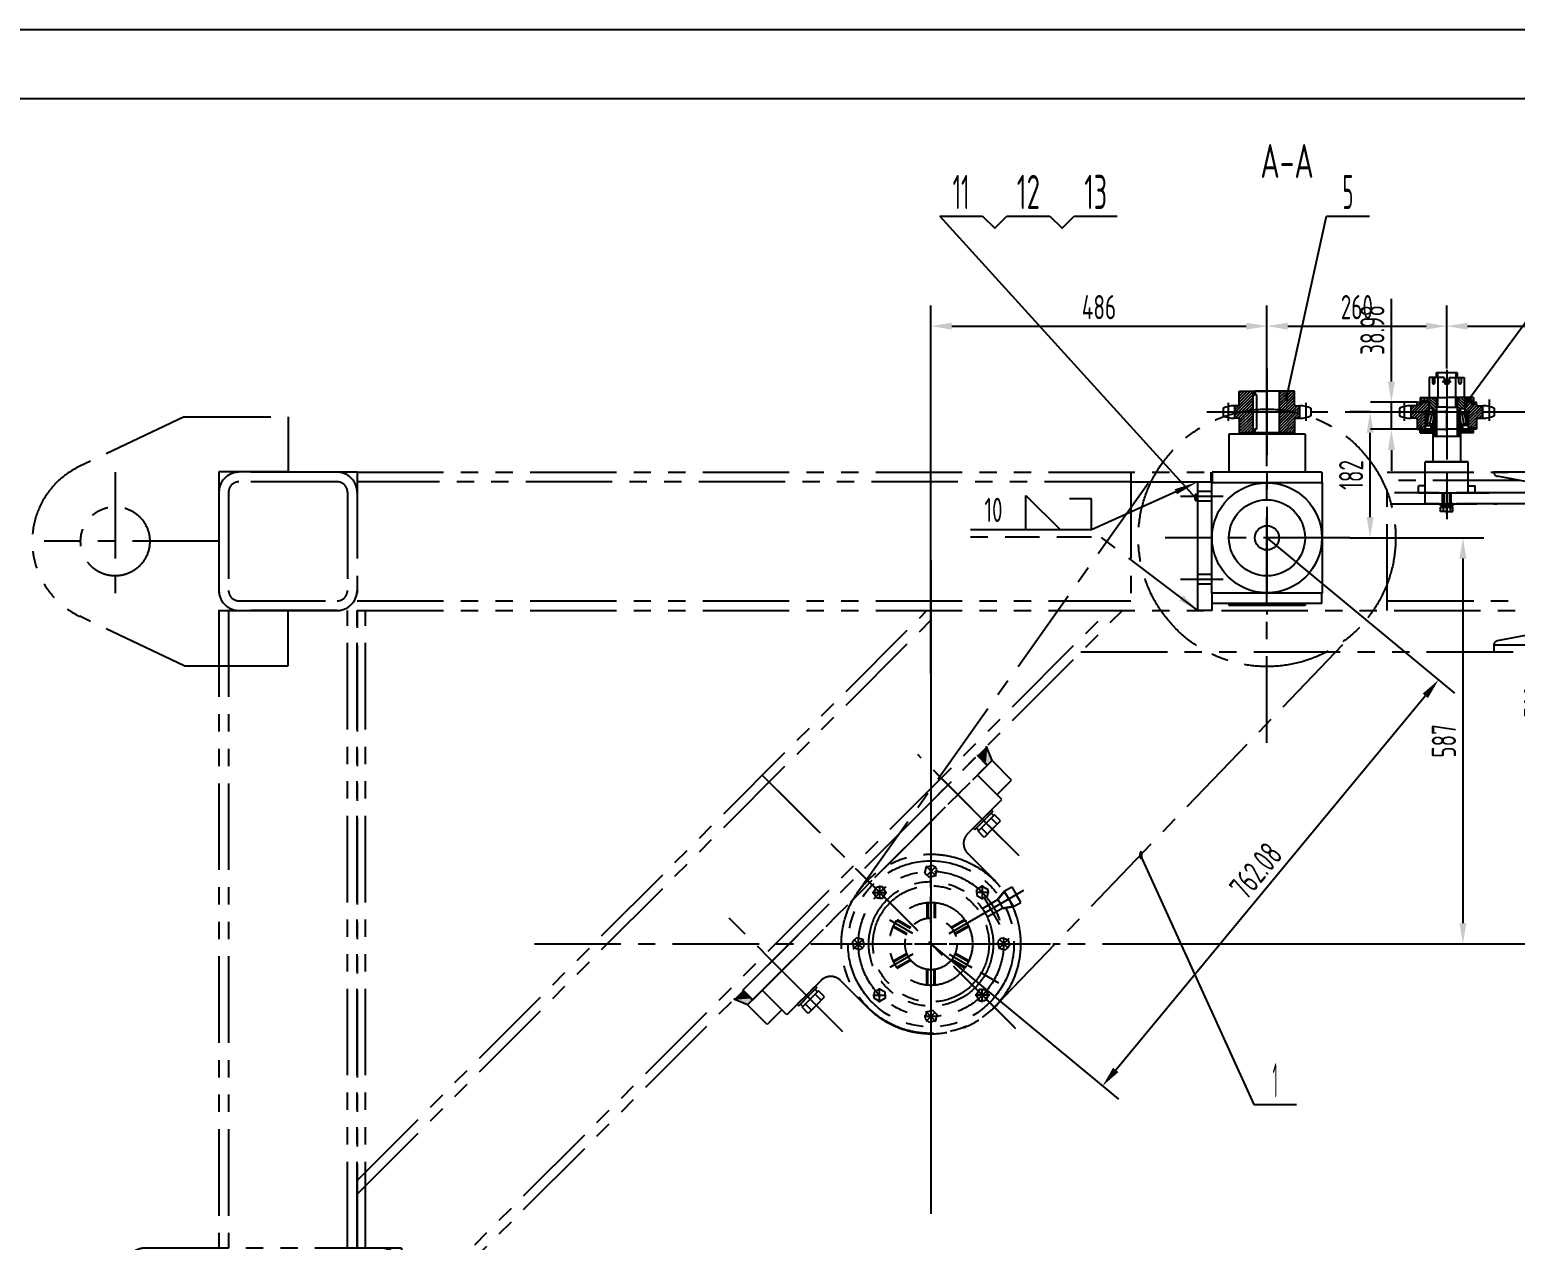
# Model space of a CAD drawing. Header units: millimetres. Extents: x 0 to 5940, y 0 to 4200.
# Drawn here: x 2242 to 4391, y 2450 to 4200 of the extents above; entities that cross this region are included whole.
import ezdxf
from ezdxf.enums import TextEntityAlignment as Align

# ---------------------------------------------------------------- set-up
doc = ezdxf.new("R2010")
doc.units = ezdxf.units.MM
doc.header["$LTSCALE"] = 100
for name, pattern in [('F', [0.75, 0.5, -0.25]), ('G', [2, 1.25, -0.25, 0.25, -0.25]), ('K', [2.5, 1.25, -0.25, 0.25, -0.25, 0.25, -0.25])]:
    doc.linetypes.add(name, pattern=pattern)
for name, color, linetype in [('01', 7, 'Continuous'), ('02', 1, 'Continuous'), ('04', 2, 'F'), ('05', 4, 'G'), ('07', 6, 'K'), ('08', 1, 'Continuous'), ('10', 1, 'Continuous'), ('11', 3, 'Continuous'), ('13', 3, 'Continuous'), ('L1GEA', 7, 'Continuous')]:
    doc.layers.add(name, color=color, linetype=linetype)
doc.styles.get("Standard").update_dxf_attribs({"font": 'isocp', "width": 0.707, "bigfont": 'intecad.shx'})
doc.dimstyles.new('INTE', dxfattribs={"dimscale": 10, "dimtxt": 3.5, "dimasz": 3, "dimexe": 3, "dimexo": 0, "dimgap": 1, "dimtad": 1, "dimdsep": 46, "dimtxsty": 'Standard', "dimcen": 0, "dimclrd": 1, "dimclre": 1, "dimclrt": 3, "dimaunit": 1, "dimadec": 0, "dimazin": 0, "dimtfac": 1, "dimtmove": 0, "dimatfit": 0, "dimfxl": 1, "dimarcsym": 0})
pattern_1 = [(45, (0, 0), (-2.1213203, 2.1213203), [])]

# ---------------------------------------------------------------- blocks, each defined once
blk = doc.blocks.new('*D11')
at = {"layer": '08', "color": 1, "lineweight": -2}
for p, q in [((3546.1, 3269), (3546.1, 3801.4)), ((4032.1, 3644), (4032.1, 3801.4)), ((3576.1, 3771.4), (4002.1, 3771.4))]:
    blk.add_line(p, q, dxfattribs=at)
at = {"layer": '08', "color": 1}
for points in [[(3576.1, 3776.4), (3576.1, 3766.4), (3546.1, 3771.4)], [(4002.1, 3776.4), (4002.1, 3766.4), (4032.1, 3771.4)]]:
    blk.add_solid(points, dxfattribs=at)
at = {"layer": 'Defpoints', "color": 0}
for p in [(4032.1, 3771.4), (4032.1, 3644), (3546.1, 3269)]:
    blk.add_point(p, dxfattribs=at)
at = {"layer": '08', "color": 3, "insert": (3789.1, 3798.9), "char_height": 35, "attachment_point": 5}
blk.add_mtext('486', dxfattribs=at)
blk = doc.blocks.new('ff')
at = {"layer": '07', "linetype": 'K'}
for points in [[(4450.1, 3560.3), (4440.1, 3560.3), (4440.1, 3550.3)], [(4490.2, 3560.3), (4496.1, 3560.3), (4496.1, 3566.2)], [(4646.1, 3566.2), (4652, 3560.3), (4646.1, 3560.3)], [(3613.2, 3150.6), (3624.1, 3139.8), (3626.3, 3163.7)], [(3613.6, 3150.9), (3624.4, 3140.1), (3626.6, 3164)], [(3627.4, 3136.4), (3624.1, 3139.8), (3626.3, 3163.7), (3634.5, 3143.5)], [(3260.8, 2798.1), (3273.8, 2811.2), (3284.7, 2800.3)], [(3280.9, 2790), (3288, 2797), (3284.7, 2800.3), (3260.8, 2798.1)], [(3261.1, 2798.4), (3274.2, 2811.5), (3285, 2800.7)]]:
    blk.add_hatch(color=6, dxfattribs=at).paths.add_polyline_path(points)
at = {"layer": '05', "color": 4, "linetype": 'G'}
for p, q in [((2366.1, 3560.3), (2366.1, 3360.3)), ((2516.1, 3460.3), (2263.3, 3460.3)), ((3673.4, 3005.6), (3527, 3151.9)), ((3572.3, 2893.5), (3684.7, 2958.4)), ((3418.8, 2751.1), (3254.4, 2915.4))]:
    blk.add_line(p, q, dxfattribs=at)
at = {"layer": '07', "color": 6, "linetype": 'K'}
for p, q in [((2466.1, 3640.3), (2314.8, 3568.8)), ((2466.1, 3640.3), (2616.1, 3640.3)), ((2616.1, 3640.3), (2616.1, 3560.8)), ((4540.1, 3578.3), (4496.1, 3578.3)), ((4496.1, 3543.3), (4496.1, 3578.3)), ((4540.1, 3574.2), (4540.1, 3578.3)), ((4540.1, 3578.3), (4602.1, 3578.3)), ((4540.1, 3574.3), (4540.1, 3560.3)), ((4571.1, 3560.3), (4571.1, 3578.3)), ((4646.1, 3578.3), (4602.1, 3578.3)), ((4602.1, 3574.2), (4602.1, 3578.3)), ((4602.1, 3574.3), (4602.1, 3560.3)), ((4646.1, 3543.3), (4646.1, 3578.3)), ((2616.1, 3560.8), (2516.1, 3560.8)), ((2516.1, 3560.8), (2516.1, 3359.8)), ((2687.1, 3560.3), (2545.1, 3560.3)), ((2687.1, 3546.3), (2545.1, 3546.3)), ((2716.1, 3560.3), (2687.1, 3560.3)), ((2716.1, 3560.3), (2716.1, 3389.3)), ((2716.1, 3560.3), (2730.1, 3560.3)), ((2716.1, 3560.3), (2716.1, 2438.3)), ((2716.1, 3560.3), (3951.1, 3560.3)), ((3835.1, 3546.3), (2716.1, 3546.3)), ((3835.1, 3560.3), (3835.1, 3360.3)), ((3835.1, 3546.3), (3951.1, 3546.3)), ((3951.1, 3560.3), (3951.1, 3546.3)), ((4206.1, 3560.3), (4440.1, 3560.3)), ((4206.1, 3360.3), (4206.1, 3560.3)), ((4397.2, 3548.3), (4206.1, 3548.3)), ((4440.1, 3560.3), (4360.1, 3560.3)), ((4421.3, 3543.8), (4365, 3554.4)), ((4496.1, 3560.3), (4440.1, 3560.3)), ((4440.1, 3560.3), (4440.1, 3548.3)), ((4440.1, 3560.3), (4440.1, 3300.3)), ((4440.1, 3435.3), (4440.1, 3560.3)), ((4496.1, 3560.3), (4440.1, 3560.3)), ((4450.1, 3560.3), (4440.1, 3550.3)), ((4440.1, 3548.3), (4440.1, 3550.3)), ((4496.1, 3548.3), (4440.1, 3548.3)), ((4496.1, 3548.3), (4440.1, 3548.3)), ((4540.1, 3548.3), (4540.1, 3560.3)), ((4540.1, 3548.3), (4543, 3548.3)), ((4543, 3543.3), (4543, 3548.3)), ((4543, 3548.3), (4599.1, 3548.3)), ((4571.1, 3564.1), (4571.1, 3551.1)), ((4571.1, 3560.3), (4571.1, 3542.3)), ((4588.6, 3548.3), (4602.1, 3548.3)), ((4599.1, 3543.3), (4599.1, 3548.3)), ((4602.1, 3548.3), (4602.1, 3560.3)), ((4652, 3560.3), (4646.1, 3566.2)), ((4687.1, 3560.3), (4646.1, 3560.3)), ((4687.1, 3548.3), (4646.1, 3548.3)), ((2516.1, 3531.3), (2516.1, 3389.3)), ((2530.1, 3531.3), (2530.1, 3389.3)), ((2702.1, 3531.3), (2702.1, 3389.3)), ((2716.1, 3531.3), (2716.1, 3530.3)), ((4431.1, 3530.3), (4261.1, 3530.3)), ((4261.1, 3514.3), (4261.1, 3530.3)), ((4286.1, 3514.3), (4286.1, 3530.3)), ((4286.1, 3530.3), (4298.1, 3530.3)), ((4292.1, 3532.9), (4292.1, 3509.8)), ((4298.1, 3514.3), (4298.1, 3530.3)), ((4431.1, 3435.3), (4431.1, 3532)), ((4496.1, 3543.3), (4543, 3543.3)), ((4599.1, 3543.3), (4543, 3543.3)), ((4646.1, 3543.3), (4599.1, 3543.3)), ((4702.1, 3533.3), (4702.1, 3310.3)), ((4714.1, 3533.3), (4714.1, 3310.3)), ((4431.1, 3514.3), (4261.1, 3514.3)), ((4445.1, 3469.3), (4440.1, 3469.3)), ((4445.1, 3469.3), (4445.1, 3434.3)), ((4697.1, 3469.3), (4697.1, 3434.3)), ((4697.1, 3469.3), (4702.1, 3469.3)), ((4442.1, 3435.3), (4429.5, 3435.3)), ((4431.1, 3435.3), (4431.1, 3338.7)), ((4440.1, 3435.3), (4440.1, 3310.3)), ((4445.1, 3434.3), (4440.1, 3434.3)), ((4697.1, 3434.3), (4702.1, 3434.3)), ((4440.1, 3400.3), (4440.1, 3300.3)), ((4440.1, 3400.3), (4488.1, 3400.3)), ((4440.1, 3400.3), (4488.1, 3400.3)), ((4488.1, 3397.9), (4488.1, 3400.3)), ((4702.1, 3400.3), (4654.1, 3400.3)), ((4702.1, 3400.3), (4654.1, 3400.3)), ((4654.1, 3397.9), (4654.1, 3400.3)), ((4702.1, 3400.3), (4702.1, 3300.3)), ((2545.1, 3374.3), (2687.1, 3374.3)), ((2716.1, 3374.3), (3835.1, 3374.3)), ((4206.1, 3374.3), (4431.1, 3374.3)), ((4445.4, 3382), (4445.4, 3318.7)), ((4453, 3390.4), (4484.3, 3393.7)), ((4689.2, 3390.4), (4657.8, 3393.7)), ((4696.8, 3382), (4696.8, 3318.7)), ((2516.1, 3360.3), (2716.1, 3360.3)), ((2516.1, 3360.3), (2516.1, 2438.3)), ((2616.1, 3359.8), (2516.1, 3359.8)), ((2530.1, 3360.3), (2530.1, 2438.3)), ((2545.1, 3360.3), (2687.1, 3360.3)), ((2545.1, 3360.3), (2687.1, 3360.3)), ((2687.1, 3360.3), (2545.1, 3360.3)), ((2687.1, 3360.3), (2545.1, 3360.3)), ((2545.1, 3360.3), (2687.1, 3360.3)), ((2616.1, 3280.3), (2616.1, 3359.8)), ((2702.1, 2438.3), (2702.1, 3360.3)), ((2716.1, 2438.3), (2716.1, 3360.3)), ((2716.1, 3360.3), (4431.1, 3360.3)), ((2716.1, 2536.2), (3540.2, 3360.3)), ((2716.1, 2516.4), (3560, 3360.3)), ((2728.1, 2438.3), (2728.1, 3360.3)), ((2780.1, 2317.4), (3823, 3360.3)), ((2780.1, 2337.2), (3803.2, 3360.3)), ((2466.1, 3280.3), (2314.8, 3351.9)), ((4436.1, 3350.3), (4451.4, 3350.3)), ((4456.6, 3350.3), (4474.6, 3350.3)), ((4470.2, 3350.3), (4560.7, 3350.3)), ((4470.6, 3350.3), (4488.6, 3350.3)), ((4667, 3350.3), (4576.4, 3350.3)), ((4667, 3350.3), (4576.4, 3350.3)), ((4672, 3350.3), (4581.4, 3350.3)), ((4702.9, 3350.3), (4687.6, 3350.3)), ((4706, 3350.3), (4690.7, 3350.3)), ((4440.1, 3310.3), (4360.1, 3310.3)), ((4360.1, 3310.3), (4360.1, 3300.3)), ((4421.3, 3326.9), (4365, 3316.2)), ((4453, 3310.3), (4484.3, 3307)), ((4689.2, 3310.3), (4657.8, 3307)), ((4702.1, 3310.3), (4714.1, 3310.3)), ((3763, 3300.3), (4702.1, 3300.3)), ((4440.1, 3300.3), (4488.1, 3300.3)), ((4440.1, 3300.3), (4702.1, 3300.3)), ((4488.1, 3302.8), (4488.1, 3300.3)), ((4654.1, 3302.8), (4654.1, 3300.3)), ((4702.1, 3300.3), (4654.1, 3300.3)), ((2466.1, 3280.3), (2516.1, 3280.3)), ((2516.1, 3280.3), (2616.1, 3280.3)), ((3624.1, 3139.8), (3626.3, 3163.7)), ((3624.4, 3140.1), (3626.6, 3164)), ((3634.5, 3143.5), (3626.3, 3163.7)), ((3273.8, 2811.2), (3613.2, 3150.6)), ((3627.4, 3136.4), (3613.2, 3150.6)), ((3627.4, 3136.4), (3613.2, 3150.6)), ((3613.2, 3122.3), (3634.5, 3143.5)), ((3627.7, 3136.8), (3613.6, 3150.9)), ((3662.7, 3115.2), (3634.5, 3143.5)), ((3288.3, 2797.3), (3627.7, 3136.8)), ((3302.1, 2811.2), (3613.2, 3122.3)), ((3631.3, 3047.7), (3553.8, 3125.1)), ((3650.6, 3028.3), (3557.4, 3121.5)), ((3613.2, 3122.3), (3627.4, 3136.4)), ((3627.4, 3136.4), (3613.2, 3122.3)), ((3648.6, 3086.9), (3613.2, 3122.3)), ((3641.5, 3094), (3662.7, 3115.2)), ((3599.1, 3037.4), (3648.6, 3086.9)), ((3620.3, 3058.7), (3607.2, 3045.6)), ((3608.5, 3046.8), (3620.3, 3058.7)), ((3609.4, 3043.5), (3622.4, 3056.5)), ((3622.4, 3056.5), (3611.8, 3045.9)), ((3614.1, 3041.1), (3626, 3053)), ((3618.9, 3060.1), (3623.7, 3055.3)), ((3620.3, 3058.7), (3633.4, 3071.7)), ((3632.2, 3070.5), (3620.3, 3058.7)), ((3621, 3058), (3627.5, 3051.5)), ((3635.5, 3069.6), (3622.4, 3056.5)), ((3622.4, 3056.5), (3633.1, 3067.2)), ((3637.8, 3064.9), (3626, 3053)), ((3633, 3060.1), (3641.9, 3051.2)), ((3633.1, 3067.2), (3636.7, 3063.7)), ((3633.4, 3071.7), (3635.5, 3069.6)), ((3634.8, 3044.2), (3646.7, 3056)), ((3646.7, 3056), (3637.8, 3064.9)), ((3607.2, 3045.6), (3609.4, 3043.5)), ((3611.8, 3045.9), (3615.3, 3042.3)), ((3623, 3032.3), (3614.1, 3041.1)), ((3618.9, 3045.9), (3627.7, 3037.1)), ((3634.8, 3044.2), (3623, 3032.3)), ((3638, 2970.3), (3599.1, 3009.2)), ((3537.4, 2980.7), (3539.8, 2989.6)), ((3538.5, 2990.9), (3553.4, 2976.1)), ((3553, 2990.3), (3539.5, 2976.7)), ((3539.8, 2989.6), (3548.7, 2992)), ((3546.1, 2960.3), (3546.1, 2991.2)), ((3548.7, 2992), (3551.7, 2989)), ((3554.7, 2986), (3551.7, 2989)), ((3540.4, 2977.7), (3537.4, 2980.7)), ((3540.4, 2977.7), (3543.4, 2974.7)), ((3543.4, 2974.7), (3552.4, 2977.1)), ((3552.4, 2977.1), (3554.7, 2986)), ((3461.1, 2952.6), (3482.1, 2952.6)), ((3462.9, 2952.6), (3467.6, 2960.6)), ((3467.6, 2944.6), (3462.9, 2952.6)), ((3467.6, 2960.6), (3471.8, 2960.6)), ((3471.8, 2944.6), (3467.6, 2944.6)), ((3471.8, 2962.5), (3471.8, 2943.2)), ((3476.1, 2960.6), (3471.8, 2960.6)), ((3471.8, 2944.6), (3476.1, 2944.6)), ((3480.7, 2952.6), (3476.1, 2960.6)), ((3476.1, 2944.6), (3480.7, 2952.6)), ((3546.1, 2908.7), (3546.1, 2946.9)), ((3630.2, 2952.6), (3611, 2952.6)), ((3612.3, 2956.9), (3620.3, 2961.5)), ((3612.3, 2952.6), (3612.3, 2956.9)), ((3612.3, 2952.6), (3612.3, 2948.3)), ((3612.3, 2948.3), (3620.3, 2943.7)), ((3620.3, 2963.3), (3620.3, 2942.3)), ((3620.3, 2961.5), (3628.3, 2956.9)), ((3620.3, 2943.7), (3628.3, 2948.3)), ((3623.2, 2944.8), (3645.4, 2906.4)), ((3628.3, 2956.9), (3628.3, 2952.6)), ((3628.3, 2948.3), (3628.3, 2952.6)), ((3642.6, 2943.2), (3652.1, 2954.6)), ((3643, 2942.4), (3652.5, 2953.9)), ((3652.1, 2954.6), (3662.8, 2960.8)), ((3665.2, 2932.1), (3652.1, 2954.6)), ((3662.8, 2960.8), (3669.4, 2949.5)), ((3675.9, 2938.2), (3669.4, 2949.5)), ((3540.1, 2938), (3540.1, 2915.4)), ((3541.6, 2938.2), (3541.6, 2915.6)), ((3550.6, 2938.2), (3550.6, 2915.6)), ((3552.1, 2938), (3552.1, 2915.4)), ((3617, 2919.3), (3643.8, 2934.8)), ((3620.5, 2929.4), (3643, 2942.4)), ((3627.5, 2917.3), (3650, 2930.3)), ((3650.5, 2929.5), (3642.6, 2943.2)), ((3650, 2930.3), (3664.8, 2932.8)), ((3650.5, 2929.5), (3665.2, 2932.1)), ((3665.2, 2932.1), (3675.9, 2938.2)), ((3519.8, 2893.5), (3486.7, 2912.6)), ((3491.4, 2903), (3511, 2891.7)), ((3492, 2904.4), (3511.6, 2893.1)), ((3496.5, 2912.2), (3516.1, 2900.9)), ((3497.4, 2913.4), (3517, 2902)), ((3594.8, 2913.4), (3575.1, 2902)), ((3595.6, 2912.2), (3576.1, 2900.9)), ((3600.1, 2904.4), (3580.6, 2893.1)), ((3600.8, 2903), (3581.1, 2891.7)), ((3432.4, 2881), (3435.4, 2884)), ((3434.8, 2872.1), (3432.4, 2881)), ((3433.5, 2870.8), (3448.4, 2885.6)), ((3434.1, 2885.3), (3447.7, 2871.7)), ((3438.4, 2887), (3435.4, 2884)), ((3447.4, 2884.6), (3438.4, 2887)), ((3449.7, 2875.7), (3447.4, 2884.6)), ((3645.4, 2884), (3642.4, 2881)), ((3642.4, 2881), (3644.8, 2872.1)), ((3658.6, 2885.9), (3643.8, 2871.1)), ((3658, 2871.4), (3644.5, 2885)), ((3645.4, 2884), (3648.4, 2887)), ((3648.4, 2887), (3657.4, 2884.6)), ((3657.4, 2884.6), (3659.7, 2875.7)), ((3396.1, 2773.8), (3307.4, 2862.4)), ((3443.7, 2869.7), (3434.8, 2872.1)), ((3446.7, 2872.7), (3443.7, 2869.7)), ((3446.7, 2872.7), (3449.7, 2875.7)), ((3519.8, 2863.2), (3486.7, 2844.1)), ((3491.4, 2853.7), (3511, 2865)), ((3492, 2852.3), (3511.6, 2863.6)), ((3572.3, 2863.2), (3605.4, 2844.1)), ((3600.1, 2852.3), (3580.6, 2863.6)), ((3600.8, 2853.7), (3581.1, 2865)), ((3644.8, 2872.1), (3653.7, 2869.7)), ((3653.7, 2869.7), (3656.7, 2872.7)), ((3659.7, 2875.7), (3656.7, 2872.7)), ((3496.5, 2844.5), (3516.1, 2855.8)), ((3497.4, 2843.3), (3517, 2854.6)), ((3540.1, 2818.6), (3540.1, 2841.3)), ((3541.6, 2818.5), (3541.6, 2841.1)), ((3546.1, 2848), (3546.1, 2809.8)), ((3550.6, 2818.5), (3550.6, 2841.1)), ((3552.1, 2818.6), (3552.1, 2841.3)), ((3594.8, 2843.3), (3575.1, 2854.6)), ((3595.6, 2844.5), (3576.1, 2855.8)), ((3617, 2837.4), (3643.8, 2821.9)), ((3387, 2825.3), (3337.5, 2775.8)), ((3365.8, 2804.1), (3378.8, 2817.2)), ((3377.6, 2816), (3365.8, 2804.1)), ((3381, 2815.1), (3367.9, 2802)), ((3378.8, 2817.2), (3381, 2815.1)), ((3454.1, 2786.4), (3415.3, 2825.3)), ((3284.7, 2800.3), (3260.8, 2798.1)), ((3280.9, 2790), (3260.8, 2798.1)), ((3285, 2800.7), (3261.1, 2798.4)), ((3288, 2797), (3273.8, 2811.2)), ((3288.3, 2797.3), (3274.2, 2811.5)), ((3302.1, 2811.2), (3280.9, 2790)), ((3288, 2797), (3302.1, 2811.2)), ((3337.5, 2775.8), (3302.1, 2811.2)), ((3365.8, 2804.1), (3352.7, 2791)), ((3353.9, 2792.2), (3365.8, 2804.1)), ((3354.8, 2788.9), (3367.9, 2802)), ((3367.9, 2802), (3357.2, 2791.3)), ((3359.6, 2786.6), (3371.4, 2798.4)), ((3364.3, 2805.5), (3369.2, 2800.7)), ((3366.4, 2803.5), (3372.9, 2797)), ((3367.9, 2802), (3378.6, 2812.7)), ((3383.3, 2810.3), (3371.4, 2798.4)), ((3378.5, 2805.5), (3387.3, 2796.7)), ((3378.6, 2812.7), (3382.1, 2809.1)), ((3380.3, 2789.6), (3392.1, 2801.5)), ((3392.1, 2801.5), (3383.3, 2810.3)), ((3462, 2804.1), (3481.2, 2804.1)), ((3471.8, 2813), (3463.8, 2808.4)), ((3463.8, 2808.4), (3463.8, 2804.1)), ((3463.8, 2799.8), (3463.8, 2804.1)), ((3471.8, 2795.2), (3463.8, 2799.8)), ((3471.8, 2793.4), (3471.8, 2814.4)), ((3479.8, 2808.4), (3471.8, 2813)), ((3479.8, 2799.8), (3471.8, 2795.2)), ((3479.8, 2804.1), (3479.8, 2808.4)), ((3479.8, 2804.1), (3479.8, 2799.8)), ((3631, 2804.1), (3610, 2804.1)), ((3616.1, 2812.1), (3611.4, 2804.1)), ((3611.4, 2804.1), (3616.1, 2796.1)), ((3620.3, 2812.1), (3616.1, 2812.1)), ((3616.1, 2796.1), (3620.3, 2796.1)), ((3620.3, 2794.2), (3620.3, 2813.4)), ((3620.3, 2812.1), (3624.6, 2812.1)), ((3624.6, 2796.1), (3620.3, 2796.1)), ((3624.6, 2812.1), (3629.2, 2804.1)), ((3629.2, 2804.1), (3624.6, 2796.1)), ((3309.2, 2761.7), (3280.9, 2790)), ((3330.4, 2782.9), (3309.2, 2761.7)), ((3352.7, 2791), (3354.8, 2788.9)), ((3357.2, 2791.3), (3360.7, 2787.8)), ((3368.4, 2777.7), (3359.6, 2786.6)), ((3364.3, 2791.4), (3373.2, 2782.5)), ((3380.3, 2789.6), (3368.4, 2777.7)), ((3539.8, 2779.6), (3537.4, 2770.7)), ((3553.6, 2765.8), (3538.8, 2780.6)), ((3539.1, 2766.4), (3552.7, 2780)), ((3548.7, 2782), (3539.8, 2779.6)), ((3551.7, 2779), (3548.7, 2782)), ((3551.7, 2779), (3554.7, 2776)), ((3554.7, 2776), (3552.4, 2767.1)), ((3537.4, 2770.7), (3540.4, 2767.7)), ((3543.4, 2764.7), (3540.4, 2767.7)), ((3552.4, 2767.1), (3543.4, 2764.7)), ((2780.1, 2438.3), (2409.1, 2438.3)), ((2780.1, 2438.3), (2780.1, 2238.3)), ((2380.1, 2409.3), (2380.1, 2267.3)), ((2394.1, 2409.3), (2394.1, 2267.3)), ((2751.1, 2424.3), (2409.1, 2424.3)), ((2766.1, 2409.3), (2766.1, 2267.3)), ((2409.1, 2252.3), (2751.1, 2252.3)), ((2409.1, 2238.3), (2751.1, 2238.3)), ((2409.1, 2238.3), (2751.1, 2238.3)), ((2751.1, 2238.3), (2409.1, 2238.3)), ((2751.1, 2238.3), (2409.1, 2238.3)), ((2409.1, 2238.3), (2780.1, 2238.3))]:
    blk.add_line(p, q, dxfattribs=at)
for centre, radius in [((2366.1, 3460.3), 50), ((3546.1, 2878.3), 120), ((3546.1, 2878.3), 105), ((3546.1, 2878.3), 90), ((3546.1, 2878.3), 84), ((3546.1, 2878.3), 60), ((3546.1, 2878.3), 37.5)]:
    blk.add_circle(centre, radius, dxfattribs=at)
for centre, radius, start, end in [((2366.1, 3460.3), 120, 115.2997, 244.7003), ((2545.1, 3531.3), 29, 90, 180), ((2545.1, 3531.3), 15, 90, 180), ((2687.1, 3531.3), 29, 0, 90), ((2687.1, 3531.3), 15, 0, 90), ((4366.1, 3560.3), 6, 180, 259.2944), ((4687.1, 3533.3), 27, 0, 90), ((4687.1, 3533.3), 15, 0, 90), ((4419.1, 3532), 12, 0, 79.2944), ((4483.9, 3397.9), 4.2, 275.9762, 0), ((4658.3, 3397.9), 4.2, 180, 264.0238), ((2545.1, 3389.3), 29, 180, 270), ((2545.1, 3389.3), 15, 180, 270), ((2687.1, 3389.3), 15, 270, 0), ((2687.1, 3389.3), 29, 270, 0), ((4453.9, 3382), 8.5, 95.9762, 180), ((4688.3, 3382), 8.5, 0, 84.0238), ((4419.1, 3338.7), 12, 280.7056, 0), ((4366.1, 3310.3), 6, 100.7056, 180), ((4453.9, 3318.7), 8.5, 180, 264.0238), ((4688.3, 3318.7), 8.5, 275.9762, 0), ((4483.9, 3302.8), 4.2, 0, 84.0238), ((4658.3, 3302.8), 4.2, 95.9762, 180), ((3613.2, 3023.3), 20, 135, 225), ((3546.1, 2878.3), 130, 225, 45), ((3401.1, 2811.2), 20, 45, 135), ((2409.1, 2409.3), 29, 90, 180), ((2751.1, 2409.3), 29, 0, 90), ((2409.1, 2409.3), 15, 90, 180), ((2751.1, 2409.3), 15, 0, 90), ((2409.1, 2267.3), 29, 180, 270), ((2409.1, 2267.3), 15, 180, 270), ((2751.1, 2267.3), 15, 270, 0), ((2751.1, 2267.3), 29, 270, 0)]:
    blk.add_arc(centre, radius, start, end, dxfattribs=at)
blk = doc.blocks.new('*D23')
at = {"layer": '08', "color": 1, "lineweight": -2}
for p, q in [((4151.9, 3465.3), (4345.5, 3465.3)), ((4315.5, 3435.3), (4315.5, 2908.3)), ((3849.5, 2878.3), (4345.5, 2878.3))]:
    blk.add_line(p, q, dxfattribs=at)
at = {"layer": '08', "color": 1}
for points in [[(4310.5, 3435.3), (4320.5, 3435.3), (4315.5, 3465.3)], [(4310.5, 2908.3), (4320.5, 2908.3), (4315.5, 2878.3)]]:
    blk.add_solid(points, dxfattribs=at)
at = {"layer": 'Defpoints', "color": 0}
for p in [(4151.9, 3465.3), (3849.5, 2878.3), (4315.5, 2878.3)]:
    blk.add_point(p, dxfattribs=at)
at = {"layer": '08', "color": 3, "insert": (4288, 3171.8), "char_height": 35, "attachment_point": 5, "rotation": 90}
blk.add_mtext('587', dxfattribs=at)
blk = doc.blocks.new('*U26')
at = {"layer": '01'}
blk.add_lwpolyline([(-248.8, -19.6), (-198.8, -69.6), (-248.8, -69.6)], close=True, dxfattribs=at)
at = {"layer": '02'}
blk.add_lwpolyline([(0, 0, 0, 8, 0), (-31.9, -14.4, 8, 8, 0)], format="xyseb", dxfattribs=at)
blk.add_lwpolyline([(-31.9, -14.4), (-153.8, -69.6), (-328.8, -69.6)], dxfattribs=at)
at = {"layer": '04'}
blk.add_line((-153.8, -80.1), (-328.8, -80.1), dxfattribs=at)
at = {"layer": '13', "width": 0.707}
blk.add_text('10', height=35, dxfattribs=at).set_placement((-308.8, -58.1))
blk = doc.blocks.new('*D52')
at = {"layer": '08', "color": 1, "lineweight": -2}
for p, q in [((4032.1, 3710.3), (4032.1, 3801.4)), ((4292.1, 3710.3), (4292.1, 3801.4)), ((4062.1, 3771.4), (4262.1, 3771.4))]:
    blk.add_line(p, q, dxfattribs=at)
at = {"layer": '08', "color": 1}
for points in [[(4062.1, 3776.4), (4062.1, 3766.4), (4032.1, 3771.4)], [(4262.1, 3776.4), (4262.1, 3766.4), (4292.1, 3771.4)]]:
    blk.add_solid(points, dxfattribs=at)
at = {"layer": 'Defpoints', "color": 0}
for p in [(4292.1, 3771.4), (4032.1, 3710.3), (4292.1, 3710.3)]:
    blk.add_point(p, dxfattribs=at)
at = {"layer": '08', "color": 3, "insert": (4162.1, 3798.9), "char_height": 35, "attachment_point": 5}
blk.add_mtext('260', dxfattribs=at)
blk = doc.blocks.new('*D53')
at = {"layer": '08', "color": 1, "lineweight": -2}
for p, q in [((4292.1, 3735.8), (4292.1, 3801.4)), ((4571.1, 3723.4), (4571.1, 3801.4)), ((4322.1, 3771.4), (4541.1, 3771.4))]:
    blk.add_line(p, q, dxfattribs=at)
at = {"layer": '08', "color": 1}
for points in [[(4322.1, 3776.4), (4322.1, 3766.4), (4292.1, 3771.4)], [(4541.1, 3776.4), (4541.1, 3766.4), (4571.1, 3771.4)]]:
    blk.add_solid(points, dxfattribs=at)
at = {"layer": 'Defpoints', "color": 0}
for p in [(4571.1, 3771.4), (4292.1, 3735.8), (4571.1, 3723.4)]:
    blk.add_point(p, dxfattribs=at)
at = {"layer": '08', "color": 3, "insert": (4431.6, 3798.9), "char_height": 35, "attachment_point": 5}
blk.add_mtext('279', dxfattribs=at)
blk = doc.blocks.new('*D54')
at = {"layer": '08', "color": 1, "lineweight": -2}
for p, q in [((4181.3, 3647.3), (4151.3, 3647.3)), ((4181.3, 3495.3), (4181.3, 3617.3)), ((4151.9, 3465.3), (4211.3, 3465.3))]:
    blk.add_line(p, q, dxfattribs=at)
at = {"layer": '08', "color": 1}
for points in [[(4176.3, 3617.3), (4186.3, 3617.3), (4181.3, 3647.3)], [(4176.3, 3495.3), (4186.3, 3495.3), (4181.3, 3465.3)]]:
    blk.add_solid(points, dxfattribs=at)
at = {"layer": 'Defpoints', "color": 0}
for p in [(4181.3, 3647.3), (4181.3, 3647.3), (4151.9, 3465.3)]:
    blk.add_point(p, dxfattribs=at)
at = {"layer": '08', "color": 3, "insert": (4153.8, 3556.3), "char_height": 35, "attachment_point": 5, "rotation": 90}
blk.add_mtext('182', dxfattribs=at)
blk = doc.blocks.new('*D55')
at = {"layer": '08', "color": 1, "lineweight": -2}
for p, q in [((4032.1, 3465.3), (4303.3, 3240.8)), ((3813.3, 2696), (4261, 3236.8)), ((3546.1, 2878.3), (3817.3, 2653.8))]:
    blk.add_line(p, q, dxfattribs=at)
at = {"layer": '08', "color": 1}
for points in [[(4257.2, 3240), (4264.9, 3233.6), (4280.2, 3259.9)], [(3809.5, 2699.2), (3817.2, 2692.8), (3794.2, 2672.9)]]:
    blk.add_solid(points, dxfattribs=at)
at = {"layer": 'Defpoints', "color": 0}
for p in [(4032.1, 3465.3), (4280.2, 3259.9), (3546.1, 2878.3)]:
    blk.add_point(p, dxfattribs=at)
at = {"layer": '08', "color": 3, "insert": (4016, 2984), "char_height": 35, "attachment_point": 5, "rotation": 50.3773}
blk.add_mtext('762.08', dxfattribs=at)
blk = doc.blocks.new('*U57')
at = {"layer": '10'}
h = blk.add_hatch(dxfattribs=at)
h.set_pattern_fill('_USER', color=256, scale=2, angle=45, style=0, pattern_type=0)
h.set_pattern_definition([(45, (0, 0), (-1.41421, 1.41421), [])])
h.paths.add_polyline_path([(-5.5, 29.2), (-5.5, 31), (-25, 31), (-25, 24.8)])
h.paths.add_polyline_path([(-5.5, -31), (-5.5, -29.2), (-25, -24.8), (-25, -31)])
h = blk.add_hatch(dxfattribs=at)
h.set_pattern_fill('_USER', color=256, scale=2, angle=135, style=0, pattern_type=0)
h.set_pattern_definition([(135, (0, 0), (-1.41421, -1.41421), [])])
h.paths.add_polyline_path([(0, 15), (0, 23), (-7.9, 23), (-7.4, 20.4), (-20.9, 18.6), (-21.1, 19.9), (-25, 19.9), (-25, 15)])
h.paths.add_polyline_path([(-25, -15), (-25, -19.9), (-21.1, -19.9), (-20.9, -18.6), (-7.4, -20.4), (-7.9, -23), (0, -23), (0, -15)])
at = {"layer": '01'}
for p, q in [((-25, 0), (-25, 31)), ((-25, 31), (-5.5, 31)), ((-25, 24.8), (-5.5, 29.2)), ((-22.1, 25.4), (-20.9, 18.6)), ((-7.4, 20.4), (-8.8, 28.4)), ((-7.9, 23), (0, 23)), ((-5.5, 31), (-5.5, 23)), ((0, 23), (0, 0)), ((-25, 0), (-25, 19.9)), ((-25, 19.9), (-21.1, 19.9)), ((-25, 15), (0, 15)), ((-20.9, 18.6), (-7.4, 20.4)), ((-25, 0), (-25, -19.9)), ((-25, 0), (-25, -31)), ((-25, -15), (0, -15)), ((-25, -19.9), (-21.1, -19.9)), ((-22.1, -25.4), (-20.9, -18.6)), ((-20.9, -18.6), (-7.4, -20.4)), ((-7.4, -20.4), (-8.8, -28.4)), ((0, -23), (0, 0)), ((-25, -24.8), (-5.5, -29.2)), ((-25, -31), (-5.5, -31)), ((-7.9, -23), (0, -23)), ((-5.5, -31), (-5.5, -23))]:
    blk.add_line(p, q, dxfattribs=at)
at = {"layer": '05'}
for p, q in [((-23, 21.7), (-6.6, 24.7)), ((3, 0), (-28, 0)), ((-23, -21.7), (-6.6, -24.7))]:
    blk.add_line(p, q, dxfattribs=at)
blk = doc.blocks.new('*D58')
at = {"layer": '08', "color": 1, "lineweight": -2}
for p, q in [((4212, 3691.3), (4212, 3810.7)), ((4249.1, 3661.3), (4182, 3661.3)), ((4212, 3622.3), (4212, 3661.3)), ((4251.3, 3622.3), (4182, 3622.3)), ((4212, 3592.3), (4212, 3562.3))]:
    blk.add_line(p, q, dxfattribs=at)
at = {"layer": '08', "color": 1}
for points in [[(4207, 3691.3), (4217, 3691.3), (4212, 3661.3)], [(4207, 3592.3), (4217, 3592.3), (4212, 3622.3)]]:
    blk.add_solid(points, dxfattribs=at)
at = {"layer": 'Defpoints', "color": 0}
for p in [(4212, 3661.3), (4249.1, 3661.3), (4251.3, 3622.3)]:
    blk.add_point(p, dxfattribs=at)
at = {"layer": '08', "color": 3, "insert": (4184.5, 3766), "char_height": 35, "attachment_point": 5, "rotation": 90}
blk.add_mtext('38.98', dxfattribs=at)
blk = doc.blocks.new('*D59')
at = {"layer": '08', "color": 1, "lineweight": -2}
for p, q in [((4496.1, 3578.3), (4418.9, 3578.3)), ((4448.9, 3548.3), (4448.9, 2908.3)), ((4345.5, 2878.3), (4478.9, 2878.3))]:
    blk.add_line(p, q, dxfattribs=at)
at = {"layer": '08', "color": 1}
for points in [[(4443.9, 3548.3), (4453.9, 3548.3), (4448.9, 3578.3)], [(4443.9, 2908.3), (4453.9, 2908.3), (4448.9, 2878.3)]]:
    blk.add_solid(points, dxfattribs=at)
at = {"layer": 'Defpoints', "color": 0}
for p in [(4496.1, 3578.3), (4345.5, 2878.3), (4448.9, 2878.3)]:
    blk.add_point(p, dxfattribs=at)
at = {"layer": '08', "color": 3, "insert": (4421.4, 3228.3), "char_height": 35, "attachment_point": 5, "rotation": 90}
blk.add_mtext('700', dxfattribs=at)
blk = doc.blocks.new('*U62')
at = {"layer": '01'}
for p, q in [((-28.6, 25.4), (0, 25.4)), ((-28.6, 3.5), (-28.6, 25.4)), ((0, 25.4), (0, 0)), ((-28.6, 20.8), (-21.3, 20.8)), ((-21.3, 17.3), (-28.6, 17.3)), ((-28.6, 12.7), (0, 12.7)), ((-28.6, 3.5), (-21.3, 3.5)), ((-19.6, 19.1), (-19.6, 19.1)), ((-19.6, 1.8), (-19.6, 0)), ((-19.6, -1.8), (-19.6, 0)), ((0, -25.4), (0, 0)), ((-28.6, -3.5), (-28.6, -25.4)), ((-28.6, -3.5), (-21.3, -3.5)), ((-28.6, -12.7), (0, -12.7)), ((-21.3, -17.3), (-28.6, -17.3)), ((-28.6, -20.8), (-21.3, -20.8)), ((-19.6, -19.1), (-19.6, -19.1)), ((-28.6, -25.4), (0, -25.4))]:
    blk.add_line(p, q, dxfattribs=at)
for centre, start, end in [((-21.3, 19.1), 0, 90), ((-21.3, 19.1), 270, 0), ((-21.3, 1.7), 0.0941, 90), ((-21.3, -1.7), 270.0001, 359.9059), ((-21.3, -19.1), 0, 90), ((-21.3, -19.1), 270, 0)]:
    blk.add_arc(centre, 1.75, start, end, dxfattribs=at)
at = {"layer": '05'}
blk.add_line((-31.8, 0), (4.4, 0), dxfattribs=at)
blk = doc.blocks.new('*U65')
at = {"layer": '01'}
blk.add_lwpolyline([(584, 410), (25, 410)], dxfattribs=at)
at = {"layer": '02'}
blk.add_lwpolyline([(594, 420), (0, 420)], dxfattribs=at)

msp = doc.modelspace()

# ---------------------------------------------------------------- hatches: boundary and pattern name
at = {"layer": '02'}
h = msp.add_hatch(dxfattribs=at)
h.set_pattern_fill('_USER', color=256, scale=3, angle=45, style=0, pattern_type=0)
h.set_pattern_definition(pattern_1)
h.paths.add_polyline_path([(4011.572, 3647.345), (3993.176, 3647.345, 0.01094293), (3985.249, 3645.469), (3985.249, 3638.368), (3990.802, 3638.368, -0.41421356), (3992.072, 3637.098), (3992.072, 3617.345), (4011.572, 3617.345)])
h.paths.add_polyline_path([(4011.572, 3677.345), (3992.072, 3677.345), (3992.072, 3657.593, -0.41421356), (3990.802, 3656.323), (3985.249, 3656.323), (3985.249, 3647.345), (3993.176, 3647.345, -0.02504906), (4011.572, 3650.323)])
h.paths.add_polyline_path([(4072.072, 3677.345), (4049.572, 3677.345), (4049.572, 3650.63, -0.02910312), (4070.969, 3647.345), (4078.895, 3647.345), (4078.895, 3656.323), (4073.342, 3656.323, -0.41421356), (4072.072, 3657.593)])
h.paths.add_polyline_path([(4072.072, 3637.098, -0.41421356), (4073.342, 3638.368), (4078.895, 3638.368), (4078.895, 3645.469, 0.01094293), (4070.969, 3647.345), (4049.572, 3647.345), (4049.572, 3617.345), (4052.33, 3617.345), (4072.072, 3617.345)])
h.paths.add_polyline_path([(4049.572, 3650.63), (4049.572, 3647.345), (4070.969, 3647.345, 0.02910312)], flags=17)
h.paths.add_polyline_path([(4011.572, 3650.323, 0.02504906), (3993.176, 3647.345), (4011.572, 3647.345)], flags=17)
at = {"layer": '02', "linetype": 'Continuous'}
h = msp.add_hatch(dxfattribs=at)
h.set_pattern_fill('_USER', color=1, scale=3, angle=135, style=0, pattern_type=0)
h.set_pattern_definition([(135, (-2e-12, 0), (-2.1213203, -2.1213203), [])])
h.paths.add_polyline_path([(4266.571, 3652.346), (4272.071, 3652.346), (4272.071, 3647.345), (4277.071, 3647.345), (4277.071, 3668.349), (4266.646, 3668.349), (4254.735, 3668.349), (4254.735, 3663.349), (4266.571, 3663.349)])
h.paths.add_polyline_path([(4317.571, 3663.349), (4329.407, 3663.349), (4329.407, 3668.349), (4307.071, 3668.349), (4307.071, 3647.345), (4312.071, 3647.345), (4312.071, 3652.346), (4317.571, 3652.346)])
at = {"layer": '10'}
h = msp.add_hatch(dxfattribs=at)
h.set_pattern_fill('_USER', color=256, scale=3, angle=45, style=0, pattern_type=0)
h.set_pattern_definition(pattern_1)
h.paths.add_polyline_path([(4343.882, 3656.323), (4336.341, 3656.323, -0.41421356), (4335.071, 3657.593), (4335.071, 3661.323), (4331.071, 3661.323), (4331.071, 3658.319), (4328.071, 3658.319), (4328.071, 3661.323), (4318.071, 3661.323), (4318.071, 3647.345), (4323.071, 3647.345), (4343.882, 3647.345)])
h.paths.add_polyline_path([(4343.882, 3647.345), (4323.071, 3647.345), (4323.071, 3627.845), (4323.071, 3622.345), (4328.071, 3622.345), (4328.071, 3625.35), (4331.071, 3625.35), (4331.071, 3622.345), (4335.071, 3622.345), (4335.071, 3637.097, -0.41421356), (4336.341, 3638.367), (4343.882, 3638.368)])
h.paths.add_polyline_path([(4261.071, 3647.345), (4240.26, 3647.345), (4240.26, 3638.368), (4247.801, 3638.367, -0.41421356), (4249.071, 3637.097), (4249.071, 3622.345), (4253.071, 3622.345), (4253.071, 3625.35), (4256.071, 3625.35), (4256.071, 3622.345), (4261.071, 3622.345)])
h.paths.add_polyline_path([(4266.071, 3661.323), (4256.071, 3661.323), (4256.071, 3658.319), (4253.071, 3658.319), (4253.071, 3661.323), (4249.071, 3661.323), (4249.071, 3657.593, -0.41421356), (4247.801, 3656.323), (4240.26, 3656.323), (4240.26, 3647.345), (4266.071, 3647.345)])
h.paths.add_polyline_path([(4315.559, 3654.864), (4325.041, 3654.864), (4325.041, 3667.172), (4315.559, 3667.172)], flags=9)
h = msp.add_hatch(dxfattribs=at)
h.set_pattern_fill('ANSI31', color=256, scale=0.5, angle=90, style=0)
h.paths.add_polyline_path([(4277.071, 3622.345), (4272.071, 3622.345), (4272.071, 3620.345), (4255.571, 3620.345), (4255.571, 3624.845), (4253.571, 3624.845), (4253.571, 3617.345), (4272.071, 3617.345), (4272.071, 3612.345), (4277.071, 3612.345)])
h = msp.add_hatch(dxfattribs=at)
h.set_pattern_fill('ANSI31', color=256, scale=0.5, angle=90, style=0)
h.set_pattern_definition([(45, (8584.142, 0), (1.122532, -1.122532), [])])
h.paths.add_polyline_path([(4307.071, 3622.345), (4312.071, 3622.345), (4312.071, 3620.345), (4328.571, 3620.345), (4328.571, 3624.845), (4330.571, 3624.845), (4330.571, 3617.345), (4312.071, 3617.345), (4312.071, 3612.345), (4307.071, 3612.345)])

# ---------------------------------------------------------------- linework, layer by layer
for p, q in [((3985.249, 3656.323), (3985.249, 3638.368)), ((4078.895, 3656.323), (4078.895, 3638.368)), ((4240.26, 3656.323), (4240.26, 3638.368)), ((4266.071, 3661.323), (4266.071, 3647.345)), ((4266.571, 3663.349), (4266.571, 3652.346)), ((4317.571, 3663.349), (4317.571, 3652.346)), ((4318.071, 3661.323), (4318.071, 3647.345)), ((4343.882, 3656.323), (4343.882, 3638.368)), ((4261.071, 3647.345), (4261.071, 3622.345)), ((4277.071, 3647.345), (4261.071, 3647.345))]:
    msp.add_line(p, q)
for centre, start, end in [((3984.449, 3618.223), 90.002303, 114.626852), ((4079.695, 3618.223), 65.372138, 89.996586), ((4239.449, 3618.223), 90.004112, 114.628842), ((4344.693, 3618.223), 65.37017, 89.994801), ((3984.447, 3676.468), 245.375682, 270), ((4079.697, 3676.468), 270, 294.624318), ((4239.446, 3676.468), 245.375682, 270), ((4344.696, 3676.468), 270, 294.624318)]:
    msp.add_arc(centre, 38.1, start, end)
at = {"layer": '01'}
for p, q in [((4277.071, 3696.944), (4277.071, 3704.344)), ((4277.071, 3704.344), (4307.071, 3704.344)), ((4307.071, 3704.344), (4307.071, 3696.944)), ((3990.802, 3656.323), (3984.447, 3656.323)), ((4073.342, 3656.323), (4079.697, 3656.323)), ((4247.801, 3656.323), (4239.446, 3656.323)), ((4249.071, 3661.323), (4253.571, 3661.323)), ((4255.571, 3661.323), (4266.571, 3661.323)), ((4292.071, 3654.151), (4277.071, 3654.151)), ((4292.071, 3654.151), (4307.071, 3654.151)), ((4317.571, 3661.323), (4328.571, 3661.323)), ((4330.571, 3661.323), (4335.071, 3661.323)), ((4336.341, 3656.323), (4344.696, 3656.323)), ((3990.802, 3638.368), (3984.447, 3638.368)), ((4073.342, 3638.368), (4079.697, 3638.368)), ((4247.801, 3638.367), (4239.446, 3638.368)), ((4272.071, 3652.346), (4266.571, 3652.346)), ((4272.071, 3647.345), (4272.071, 3652.346)), ((4312.071, 3647.345), (4312.071, 3652.346)), ((4312.071, 3652.346), (4317.571, 3652.346)), ((4336.341, 3638.367), (4344.696, 3638.368)), ((4052.33, 3617.345), (3999.635, 3617.345)), ((4287.071, 3514.345), (4287.071, 3530.345)), ((4297.071, 3514.345), (4297.071, 3530.345)), ((3778.313, 3521.93), (3746.566, 3521.93)), ((3778.313, 3476.729), (3778.313, 3521.93)), ((4282.071, 3514.345), (4292.071, 3514.345)), ((4282.071, 3512.345), (4282.071, 3514.345)), ((4292.071, 3512.345), (4282.071, 3512.345)), ((4283.186, 3509.745), (4292.071, 3509.745)), ((4283.186, 3503.345), (4283.186, 3509.745)), ((4292.071, 3503.345), (4283.186, 3503.345)), ((4284.371, 3512.345), (4292.071, 3512.345)), ((4284.371, 3509.745), (4284.371, 3512.345)), ((4292.071, 3509.745), (4284.371, 3509.745)), ((4287.071, 3509.745), (4287.071, 3503.345)), ((4302.071, 3514.345), (4292.071, 3514.345)), ((4292.071, 3512.345), (4302.071, 3512.345)), ((4299.771, 3512.345), (4292.071, 3512.345)), ((4292.071, 3509.745), (4299.771, 3509.745)), ((4300.956, 3509.745), (4292.071, 3509.745)), ((4292.071, 3503.345), (4300.956, 3503.345)), ((4297.071, 3509.745), (4297.071, 3503.345)), ((4299.771, 3509.745), (4299.771, 3512.345)), ((4300.956, 3503.345), (4300.956, 3509.745)), ((4302.071, 3512.345), (4302.071, 3514.345))]:
    msp.add_line(p, q, dxfattribs=at)
at = {"layer": '01', "color": 7, "linetype": 'Continuous'}
for p, q in [((4011.572, 3677.345), (4011.572, 3617.345)), ((4049.572, 3677.345), (4014.572, 3677.345)), ((4014.572, 3677.345), (4014.572, 3672.345)), ((4014.572, 3677.345), (4014.572, 3672.345)), ((4049.572, 3677.345), (4049.572, 3617.345)), ((4049.572, 3677.345), (4049.572, 3617.345)), ((4011.572, 3672.345), (4014.572, 3672.345)), ((4017.572, 3672.345), (4014.572, 3672.345)), ((4017.572, 3622.345), (4017.572, 3672.345)), ((4253.071, 3658.319), (4253.071, 3661.323)), ((4256.071, 3658.319), (4253.071, 3658.319)), ((4256.071, 3658.319), (4253.071, 3658.319)), ((4253.571, 3668.349), (4292.071, 3668.349)), ((4253.571, 3668.349), (4253.571, 3658.823)), ((4253.571, 3658.823), (4255.571, 3658.823)), ((4255.571, 3663.349), (4266.571, 3663.349)), ((4255.571, 3658.823), (4255.571, 3663.323)), ((4256.071, 3661.323), (4256.071, 3658.319)), ((4277.071, 3668.349), (4277.071, 3612.345)), ((4330.571, 3668.349), (4292.071, 3668.349)), ((4307.071, 3668.349), (4307.071, 3612.345)), ((4328.571, 3663.323), (4317.571, 3663.349)), ((4328.071, 3661.323), (4328.071, 3658.319)), ((4328.071, 3658.319), (4331.071, 3658.319)), ((4328.571, 3658.823), (4328.571, 3663.323)), ((4330.571, 3658.823), (4328.571, 3658.823)), ((4330.571, 3658.823), (4328.571, 3658.823)), ((4330.571, 3668.349), (4330.571, 3658.823)), ((4331.071, 3658.319), (4331.071, 3661.323)), ((3977.072, 3615.345), (3977.072, 3560.345)), ((4087.072, 3615.345), (3977.072, 3615.345)), ((4011.572, 3622.345), (4014.572, 3622.345)), ((4012.072, 3617.345), (4012.072, 3615.345)), ((4052.072, 3617.345), (4012.072, 3617.345)), ((4014.572, 3622.345), (4014.572, 3617.345)), ((4014.572, 3622.345), (4014.572, 3617.345)), ((4017.572, 3622.345), (4014.572, 3622.345)), ((4052.072, 3617.345), (4052.072, 3615.345)), ((4087.072, 3615.345), (4087.072, 3560.345)), ((4256.071, 3625.35), (4253.071, 3625.35)), ((4253.071, 3625.35), (4253.071, 3622.345)), ((4253.071, 3622.345), (4253.571, 3622.345)), ((4253.571, 3617.345), (4253.571, 3624.845)), ((4253.571, 3624.845), (4255.571, 3624.845)), ((4255.571, 3624.845), (4255.571, 3620.345)), ((4256.071, 3622.345), (4256.071, 3625.35)), ((4277.071, 3622.345), (4261.071, 3622.345)), ((4272.071, 3622.345), (4272.071, 3620.345)), ((4272.071, 3617.345), (4272.071, 3575.345)), ((4272.071, 3612.345), (4312.071, 3612.345)), ((4312.071, 3622.345), (4312.071, 3620.345)), ((4312.071, 3617.345), (4312.071, 3575.345)), ((4323.071, 3627.845), (4323.071, 3622.345)), ((4328.071, 3622.345), (4328.071, 3625.35)), ((4328.071, 3625.35), (4331.071, 3625.35)), ((4330.571, 3624.845), (4328.571, 3624.845)), ((4328.571, 3624.845), (4328.571, 3620.345)), ((4330.571, 3624.845), (4328.571, 3624.845)), ((4330.571, 3617.345), (4330.571, 3624.845)), ((4331.071, 3622.345), (4330.571, 3622.345)), ((4331.071, 3625.35), (4331.071, 3622.345)), ((4261.071, 3530.345), (4261.071, 3575.345)), ((4261.071, 3575.345), (4292.071, 3575.345)), ((4261.071, 3575.345), (4323.071, 3575.345)), ((4323.071, 3575.345), (4261.071, 3575.345)), ((4323.071, 3575.345), (4261.071, 3575.345)), ((4323.071, 3575.345), (4292.071, 3575.345)), ((4323.071, 3530.345), (4323.071, 3575.345)), ((3932.072, 3360.345), (3932.072, 3546.345)), ((3932.072, 3546.345), (3952.072, 3546.345)), ((3952.072, 3546.345), (3952.072, 3545.345)), ((3952.572, 3560.345), (3952.572, 3545.345)), ((4111.572, 3560.345), (3952.572, 3560.345)), ((4111.572, 3560.345), (4111.572, 3545.345)), ((3952.072, 3385.345), (3952.072, 3545.345)), ((3952.072, 3545.345), (4112.072, 3545.345)), ((4112.072, 3545.345), (4112.072, 3385.345)), ((4251.071, 3530.345), (4251.071, 3540.345)), ((4261.071, 3540.345), (4251.071, 3540.345)), ((4251.071, 3530.345), (4261.071, 3530.345)), ((4261.071, 3530.345), (4323.071, 3530.345)), ((4323.071, 3540.345), (4333.071, 3540.345)), ((4333.071, 3530.345), (4323.071, 3530.345)), ((4333.071, 3530.345), (4333.071, 3540.345)), ((4112.072, 3385.345), (3952.072, 3385.345)), ((3952.572, 3360.345), (3952.572, 3385.345)), ((4111.572, 3370.345), (4111.572, 3385.345)), ((3952.572, 3360.345), (3932.072, 3360.345)), ((4111.572, 3370.345), (3952.572, 3370.345)), ((3977.072, 3370.345), (3977.072, 3367.345)), ((4087.072, 3367.345), (3977.072, 3367.345)), ((4087.072, 3370.345), (4087.072, 3367.345))]:
    msp.add_line(p, q, dxfattribs=at)
for centre, radius in [((4292.071, 3691.344), 3), ((4032.072, 3465.345), 79.5), ((4032.072, 3465.345), 55), ((4032.072, 3465.345), 17.5)]:
    msp.add_circle(centre, radius, dxfattribs=at)
at = {"layer": '01'}
for centre, start, end in [((3990.802, 3657.593), 270, 0), ((4073.342, 3657.593), 180, 270), ((4247.801, 3657.593), 270, 0), ((4336.341, 3657.593), 180, 270), ((4247.801, 3637.097), 0, 90), ((4336.341, 3637.097), 90, 180)]:
    msp.add_arc(centre, 1.27, start, end, dxfattribs=at)
at = {"layer": '02'}
for p, q in [((3929.213, 3522.522), (3558.66, 3930.645)), ((3558.66, 3930.645), (3620.66, 3930.645)), ((3620.66, 3930.645), (3638.338, 3912.968)), ((3638.338, 3912.968), (3656.016, 3930.645)), ((3656.016, 3930.645), (3718.016, 3930.645)), ((3718.016, 3930.645), (3735.693, 3912.968)), ((3735.693, 3912.968), (3753.371, 3930.645)), ((3753.371, 3930.645), (3815.371, 3930.645)), ((4060.448, 3667.928), (4118.218, 3930.645)), ((4118.218, 3930.645), (4180.218, 3930.645)), ((4319.99, 3660.548), (4518.691, 3930.645)), ((4288.071, 3530.345), (4288.071, 3514.345)), ((4296.071, 3530.345), (4296.071, 3514.345)), ((3849.73, 3005.333), (4012.905, 2646.133)), ((4012.905, 2646.133), (4074.905, 2646.133))]:
    msp.add_line(p, q, dxfattribs=at)
at = {"layer": '02', "color": 1, "linetype": 'Continuous'}
for p, q in [((4279.071, 3696.944), (4279.071, 3704.344)), ((4305.071, 3704.344), (4305.071, 3696.944)), ((4279.071, 3654.151), (4279.071, 3668.349)), ((4305.071, 3654.151), (4305.071, 3668.349))]:
    msp.add_line(p, q, dxfattribs=at)
at = {"layer": '04', "color": 2, "linetype": 'F'}
for p, q in [((3952.072, 3532.345), (3932.072, 3532.345)), ((3952.072, 3518.345), (3932.072, 3518.345)), ((3952.072, 3412.345), (3932.072, 3412.345)), ((3952.072, 3398.345), (3932.072, 3398.345))]:
    msp.add_line(p, q, dxfattribs=at)
at = {"layer": '05', "color": 4, "linetype": 'G'}
for p, q in [((4032.072, 3169.06), (4032.072, 3746.333)), ((4032.072, 3710.284), (4032.072, 3354.371)), ((4292.071, 3708.383), (4292.071, 3492.502)), ((4292.071, 3703.383), (4292.071, 3492.502)), ((3440.414, 2953.343), (3880.308, 3573.07)), ((3968.89, 3525.345), (3907.038, 3525.345)), ((4151.948, 3465.345), (3884.729, 3465.345)), ((3546.071, 3432.552), (3546.071, 2488.029)), ((3968.89, 3405.345), (3907.038, 3405.345)), ((3639.467, 2788.538), (4166.224, 3336.349)), ((3546.071, 3310.345), (3546.071, 2488.029)), ((3546.071, 3310.345), (3546.071, 2488.029)), ((3666.797, 2757.619), (3302.119, 3122.297)), ((3668.964, 2755.452), (3324.441, 3099.975)), ((2972.366, 2878.345), (3733.13, 2878.345)), ((3394.089, 2878.345), (3903.503, 2878.345))]:
    msp.add_line(p, q, dxfattribs=at)
at = {"layer": '05'}
for p, q in [((4285.559, 3691.344), (4298.583, 3691.344)), ((3975.724, 3660.323), (3975.724, 3634.368)), ((4088.42, 3660.323), (4088.42, 3634.368)), ((4230.735, 3660.323), (4230.735, 3634.368)), ((4353.407, 3665.323), (4353.407, 3634.368)), ((3945.165, 3647.345), (4752.485, 3647.345)), ((4200.623, 3647.345), (4386.875, 3647.345)), ((4292.071, 3500.28), (4292.071, 3533.294)), ((4292.071, 3507.648), (4292.071, 3514.441))]:
    msp.add_line(p, q, dxfattribs=at)
at = {"layer": '05', "color": 4, "linetype": 'G'}
for centre, radius in [((4032.072, 3465.345), 186.11), ((3546.071, 2878.345), 129.569)]:
    msp.add_circle(centre, radius, dxfattribs=at)
at = {"layer": '07', "color": 6, "linetype": 'K'}
for p, q in [((4261.071, 3530.345), (4216.49, 3530.345)), ((4286.071, 3530.345), (4286.071, 3514.345)), ((4298.071, 3530.345), (4298.071, 3514.345)), ((4323.071, 3530.345), (4353.219, 3530.345)), ((4210.422, 3514.345), (4364.867, 3514.345))]:
    msp.add_line(p, q, dxfattribs=at)
at = {"layer": 'L1GEA'}
for p, q in [((3992.072, 3677.345), (4032.072, 3677.345)), ((3992.072, 3657.593), (3992.072, 3677.345)), ((4072.072, 3677.345), (4032.072, 3677.345)), ((4072.072, 3657.593), (4072.072, 3677.345)), ((4249.071, 3657.593), (4249.071, 3661.323)), ((4335.071, 3657.593), (4335.071, 3661.323)), ((3968.572, 3652.857), (3968.572, 3641.833)), ((3992.072, 3637.098), (3992.072, 3617.345)), ((4072.072, 3637.098), (4072.072, 3617.345)), ((4095.572, 3652.857), (4095.572, 3641.833)), ((4223.571, 3652.857), (4223.571, 3641.833)), ((4249.071, 3637.097), (4249.071, 3622.345)), ((4335.071, 3637.097), (4335.071, 3622.345)), ((4360.571, 3652.857), (4360.571, 3641.833)), ((3992.072, 3617.345), (4032.072, 3617.345)), ((4072.072, 3617.345), (4032.072, 3617.345)), ((4249.071, 3622.345), (4253.571, 3622.345)), ((4253.571, 3617.345), (4272.071, 3617.345)), ((4255.571, 3622.345), (4277.071, 3622.345)), ((4255.571, 3620.345), (4272.071, 3620.345)), ((4328.571, 3622.345), (4307.071, 3622.345)), ((4328.571, 3620.345), (4312.071, 3620.345)), ((4330.571, 3617.345), (4312.071, 3617.345)), ((4335.071, 3622.345), (4330.571, 3622.345))]:
    msp.add_line(p, q, dxfattribs=at)
for centre, start, end in [((3990.802, 3637.098), 0, 90), ((4073.342, 3637.098), 90, 180)]:
    msp.add_arc(centre, 1.27, start, end, dxfattribs=at)

# ---------------------------------------------------------------- block references
at = {"layer": '01', "xscale": -1, "rotation": 90}
msp.add_blockref('*U57', (4292.071, 3622.345), dxfattribs=at)
at = {"layer": '02'}
msp.add_blockref('ff', (0, 0), dxfattribs=at)
at = {"layer": '05', "xscale": 10, "yscale": 10, "zscale": 10}
msp.add_blockref('*U65', (0, 0), dxfattribs=at)
at = {"layer": '05', "rotation": 270}
msp.add_blockref('*U62', (4292.071, 3668.344), dxfattribs=at)
at = {"layer": '05'}
msp.add_blockref('*U26', (3932.072, 3546.345), dxfattribs=at)

# ---------------------------------------------------------------- texts
at = {"layer": '02', "width": 0.605172}
for p, p2 in [((4057.448, 3662.928), (4063.448, 3662.928)), ((4316.99, 3655.548), (4322.99, 3655.548)), ((3926.213, 3517.522), (3932.213, 3517.522)), ((3846.73, 3000.333), (3852.73, 3000.333))]:
    msp.add_text('●', height=10, dxfattribs=at).set_placement(p, p2, align=Align.FIT)
at = {"layer": '11', "width": 0.707}
msp.add_text('A-A', height=49, dxfattribs=at).set_placement((4022.547, 3970.969), align=Align.BOTTOM_LEFT)
at = {"layer": '11'}
for s, height, width, p, p2 in [('11', 49.4975, 0.582235, (3577.412, 3940.645), (3601.908, 3940.645)), ('12', 49.4975, 0.611465, (3670.217, 3940.645), (3703.814, 3940.645)), ('13', 49.4975, 0.609833, (3767.898, 3940.645), (3800.843, 3940.645)), ('5', 49.497, 0.527686, (4141.494, 3940.645), (4156.942, 3940.645)), ('1', 49.497, 0.404, (4040.406, 2656.133), (4047.405, 2656.133))]:
    msp.add_text(s, height=height, dxfattribs=dict(at, width=width)).set_placement(p, p2, align=Align.FIT)

# ---------------------------------------------------------------- dimensions: what is measured, and where the dimension line sits
at = {"layer": '08'}
for base, p1, p2, picture, middle in [((4211.989, 3661.323), (4251.321, 3622.345), (4249.071, 3661.323), '*D58', (4184.489, 3766.009)), ((4181.284, 3647.345), (4151.948, 3465.345), (4181.284, 3647.345), '*D54', (4153.781, 3556.345)), ((4448.901, 2878.345), (4496.071, 3578.345), (4345.464, 2878.345), '*D59', (4421.401, 3228.345)), ((4315.464, 2878.345), (4151.948, 3465.345), (3849.451, 2878.345), '*D23', (4287.964, 3171.845))]:
    dim = msp.add_linear_dim(base=base, p1=p1, p2=p2, angle=90, dimstyle='INTE', dxfattribs=at)
    dim.commit()
    dim.dimension.update_dxf_attribs({"geometry": picture, "text_midpoint": middle})
for base, p1, p2, picture, middle in [((4032.072, 3771.443), (3546.071, 3268.997), (4032.072, 3644.035), '*D11', (3789.072, 3798.943)), ((4292.071, 3771.443), (4032.072, 3710.284), (4292.071, 3710.284), '*D52', (4162.072, 3798.946)), ((4571.071, 3771.443), (4292.071, 3735.793), (4571.071, 3723.439), '*D53', (4431.571, 3798.946))]:
    dim = msp.add_linear_dim(base=base, p1=p1, p2=p2, dimstyle='INTE', dxfattribs=at)
    dim.commit()
    dim.dimension.update_dxf_attribs({"geometry": picture, "text_midpoint": middle})
dim = msp.add_aligned_dim(p1=(3546.071, 2878.345), p2=(4032.072, 3465.345), distance=-322.104, dimstyle='INTE', dxfattribs=at)
dim.commit()
dim.dimension.update_dxf_attribs({"geometry": '*D55', "text_midpoint": (4015.99, 2983.97)})

# ---------------------------------------------------------------- leaders
at = {"layer": '05'}
msp.add_leader([(3932.072, 3360.345), (3778.313, 3476.729), (3747.565, 3476.729)], dimstyle='INTE', dxfattribs=at)

doc.saveas('drawing.dxf')
